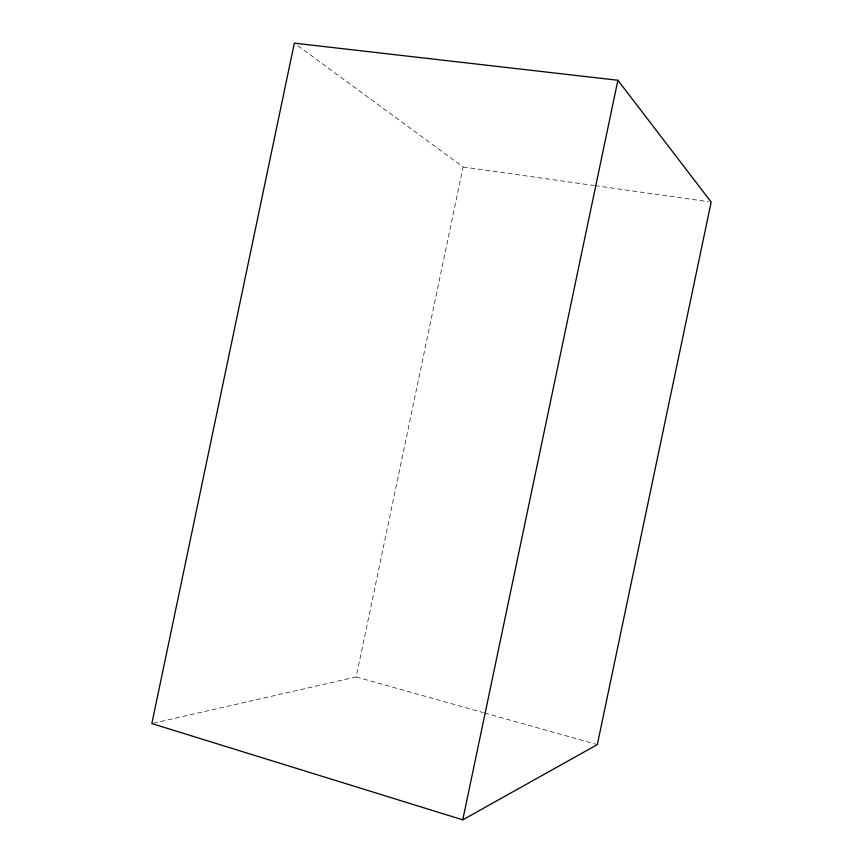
<?xml version="1.0" encoding="UTF-8"?>
<svg xmlns="http://www.w3.org/2000/svg" width="863" height="863" viewBox="0 0 863 863"><rect width="100%" height="100%" fill="white"/><g stroke="black" fill="none" stroke-linecap="round" stroke-linejoin="round"><path stroke-width="0.65" stroke-dasharray="4.32 3.24" d="M153.15 723.27L356.171 676.948L463.075 166.969L297.584 45.534M463.075 166.969L593.787 185.48M595.125 185.664L708.501 201.715M356.171 676.948L483.226 712.59M484.521 712.957L596.009 744.23"/><path stroke-width="1.29" d="M462.762 819.85L617.897 80.259L294.337 43.15L151.834 723.572L462.762 819.85L597.315 744.596L711.166 202.093L617.897 80.259"/></g></svg>
